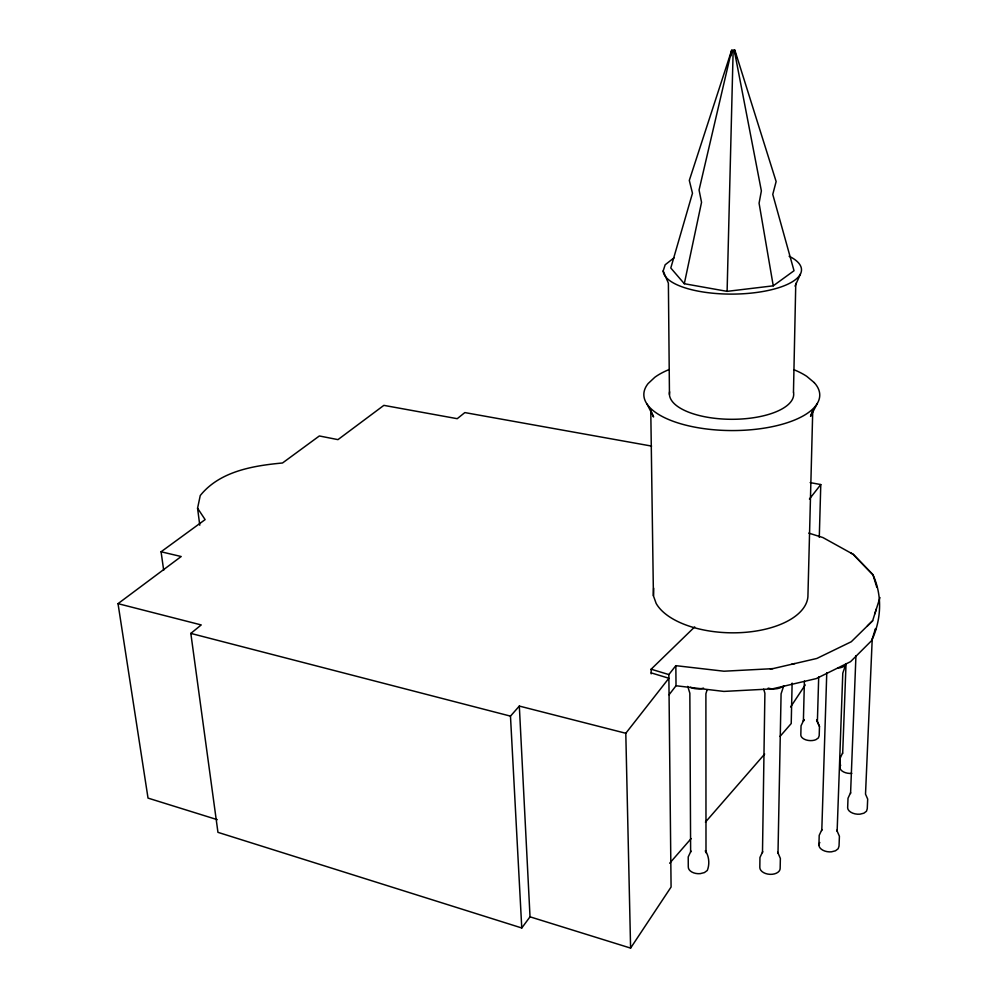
<?xml version="1.0" encoding="UTF-8"?>
<svg xmlns="http://www.w3.org/2000/svg" width="998" height="998" viewBox="0 0 998 998"><rect width="100%" height="100%" fill="white"/><g stroke="black" fill="none" stroke-linecap="round" stroke-linejoin="round"><path stroke-width="1.5" d="M762.484 852.641L764.892 693.273L763.707 689.144M777.991 853.352L781.085 693.822L783.767 685.738M793.472 392.152L795.768 283.332M792.125 683.106L791.214 723.538L779.987 736.449M727.105 291.354L733.143 50.686L734.89 50.287L776.132 181.549L772.764 194.41L794.021 270.732L773.25 285.827L727.105 291.354L684.304 283.719L670.793 268L692.475 193.25L689.306 180.413L731.646 50.287L734.89 50.287M804.413 681.11L803.378 721.23L804.039 719.558L801.045 725.783L800.82 735.027A9.219 5.215 3.9 0 0 806.135 739.942A9.219 5.215 3.9 0 0 815.877 739.68L818.36 737.946L819.196 735.713L819.47 726.457L816.638 720.007L819.47 726.457M812.721 411.338L807.906 596.717A77.407 38.91 1.2 0 1 739.693 632.682A77.407 38.91 1.2 0 1 656.135 603.378L653.428 595.818L650.771 410.465L653.578 416.964L647.116 404.178M819.283 537.361L820.78 484.554L810.164 482.62M817.387 721.741L818.697 676.943M818.909 845.156L819.208 835.351L821.89 829.575M821.791 830.536L826.768 672.64M653.428 595.818L653.678 588.221M837.135 831.209L842.786 673.151L846.03 663.807L842.674 753.44M839.879 767.512L840.216 758.081L842.537 753.028M850.57 793.522L855.947 655.649M872.215 639.082L865.515 794.134L867.686 799.086L867.262 808.729L866.464 811.249L863.881 813.195L860.002 814.168A9.843 5.851 5.8 0 1 847.651 807.893L848.013 798.263L850.595 792.662M850.645 552.904L853.153 554.289L872.951 574.736C882.556 595.868 881.346 619.396 871.778 640.466L850.533 661.686L816.252 678.603L772.402 688.87L723.862 691.414L676.02 685.751L669.059 694.77M199.775 525.21L197.567 508.219L200.249 495.544C219.809 471.206 253.168 465.717 282.521 462.985L319.348 435.964L337.96 439.631L383.868 405.363L457.221 418.686L464.843 412.586L651.569 446.081M684.304 283.719L701.544 202.32L699.062 190.019L731.646 50.287M730.835 56.088L731.871 51.534M707.133 689.73L705.898 693.76L705.998 852.779L705.361 850.658C709.141 856.396 709.815 864.193 707.295 870.468L704.376 872.589L700.234 873.637A10.092 6.425 2.3 0 1 688.283 866.775L688.221 856.908L691.003 851.057M871.778 640.466L875.483 628.578M791.601 664.306L816.826 658.468L851.282 641.739L872.639 620.768L876.331 609.029M874.822 613.845L879.974 597.553M669.458 394.447L668.386 283.133L663.183 270.957L665.155 264.782L674.137 257.758M812.322 411.089L810.551 416.341L817.374 403.392M875.034 631.035L875.895 628.603M795.044 286.127L800.421 274.038M762.697 851.631L759.952 857.494L759.815 867.387A10.167 6.412 4.3 0 0 769.982 874.335A10.167 6.412 4.3 0 0 780.162 868.347L780.361 858.442L777.754 852.317M651.183 672.877L668.885 678.253L625.796 733.268L519.322 706.073L530.025 916.825L630.599 948.1L671.08 887.022L668.847 674.573L675.846 665.666L723.949 671.217L772.751 668.66L794.87 663.545M790.603 706.996L805.211 684.952M217.29 819.67L148.028 798.101L118.026 603.653L201.222 624.935L190.83 633.406L217.951 832.344L521.767 927.978L530.025 916.825M809.44 499.05L820.78 484.554M669.67 863.233L691.127 838.582M705.424 822.152L764.668 754.051M521.767 927.978L510.477 716.127L519.322 706.073M867.374 625.933L872.639 620.768M651.195 673.85L651.133 669.209L694.708 626.894M118.026 603.653L181.187 556.522L161.077 551.782L163.684 570.257M161.077 551.782L205.126 519.609L197.567 508.219M770.119 668.797L772.751 668.66M732.033 50.574L733.143 50.686M190.83 633.406L510.477 716.127M651.133 669.209L668.847 674.573M808.804 533.119L822.926 537.56L853.153 554.289L872.951 574.736L876.793 587.223M814.231 382.596L806.758 376.346A87.924 35.728 0.2 0 0 793.984 369.734M836.773 830.236L839.405 836.249L839.044 846.067L838.17 848.737L835.476 850.795L831.459 851.83A10.092 6.2 5.6 0 1 821.254 849.161A10.092 6.2 5.6 0 1 819.82 842.512M687.734 686.362L689.843 693.211L690.628 852.067M734.503 50.012L736.399 57.547M734.328 50.574L761.374 190.892L759.079 203.205L773.25 285.827M625.796 733.268L630.599 948.1M675.846 665.666L676.02 685.751M793.485 392.152A62.138 25.237 0.2 0 1 731.646 419.297A62.138 25.237 0.2 0 1 669.633 391.815M789.131 256.224A69.161 23.952 -0.3 0 1 753.665 292.838A69.161 23.952 -0.3 0 1 663.183 270.957M669.321 369.46A88.036 35.778 0.2 0 0 654.838 377.269L648.139 383.544A87.961 35.741 0.2 0 0 733.742 430.562A87.961 35.741 0.2 0 0 814.218 382.596M851.793 773.375A9.506 5.477 5.1 0 1 842.15 771.055A9.506 5.477 5.1 0 1 840.69 765.167M845.531 665.055A11.39 6.025 3.7 0 1 837.983 668.099M782.682 686.487A11.465 6.225 2.6 0 1 768.173 688.133M703.553 688.121A11.377 6.225 1.1 0 1 690.391 687.273"/></g></svg>
